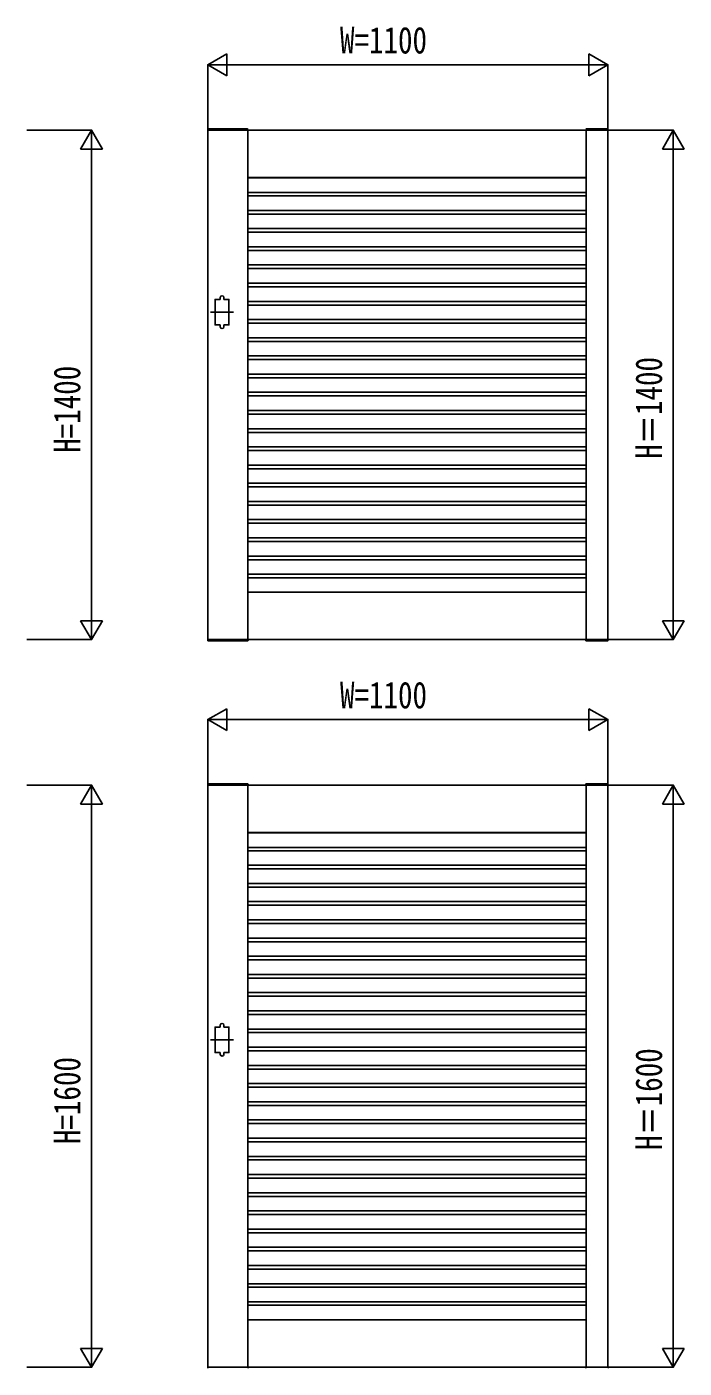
# Model space of a CAD drawing. Units: millimetres, scale not verified. Extents: x -10512 to 10512, y -7425 to 7425.
# Drawn here: x 2640 to 4448, y -715 to 2972 of the extents above; entities that cross this region are included whole.
import ezdxf
from ezdxf.enums import TextEntityAlignment as Align

# ---------------------------------------------------------------- set-up
doc = ezdxf.new("R2010")
doc.units = ezdxf.units.MM
doc.header["$LTSCALE"] = 30
doc.layers.add('0-3_YKK_A1', color=4, linetype='Continuous')
doc.layers.add('0-4_YKK_D', color=6, linetype='Continuous')
doc.styles.add('ＭＳ ゴシック', font='')
doc.styles.get('ＭＳ ゴシック').set_extended_font_data('MS Gothic')

msp = doc.modelspace()

# ---------------------------------------------------------------- linework, layer by layer
at = {"layer": '0-3_YKK_A1'}
for p, q in [((3137.18, 2690.05), (3137.05, 2687.5)), ((3137.05, 2687.5), (3248.05, 2687.5)), ((3137.55, 2687.5), (3137.55, 1287.5)), ((4237.55, 2687.5), (3137.55, 2687.5)), ((3138.18, 2691), (3246.92, 2691)), ((3247.55, 2687.5), (3247.55, 1287.5)), ((3247.92, 2690.05), (3248.05, 2687.5)), ((4177.18, 2690.05), (4177.05, 2687.5)), ((4238.05, 2687.5), (4177.05, 2687.5)), ((4177.55, 2687.5), (4177.55, 1287.5)), ((4236.92, 2691), (4178.18, 2691)), ((4237.55, 2687.5), (4237.55, 1287.5)), ((4237.92, 2690.05), (4238.05, 2687.5)), ((4177.55, 2557.5), (3247.55, 2557.5)), ((3247.55, 2556.4), (4177.55, 2556.4)), ((3247.55, 2516.4), (4177.55, 2516.4)), ((3247.55, 2507.2), (4177.55, 2507.2)), ((3247.55, 2467.2), (4177.55, 2467.2)), ((3247.55, 2457.2), (4177.55, 2457.2)), ((3247.55, 2417.2), (4177.55, 2417.2)), ((3247.55, 2407.2), (4177.55, 2407.2)), ((3247.55, 2367.2), (4177.55, 2367.2)), ((3247.55, 2357.2), (4177.55, 2357.2)), ((3247.55, 2317.2), (4177.55, 2317.2)), ((3247.55, 2307.2), (4177.55, 2307.2)), ((3247.55, 2267.2), (4177.55, 2267.2)), ((3247.55, 2257.2), (4177.55, 2257.2)), ((3171.55, 2222.5), (3171.55, 2227.5)), ((3181.55, 2222.5), (3181.55, 2227.5)), ((3247.55, 2217.2), (4177.55, 2217.2)), ((3208.05, 2187.5), (3145.05, 2187.5)), ((3247.55, 2207.2), (4177.55, 2207.2)), ((3171.55, 2152.5), (3171.55, 2147.5)), ((3181.55, 2152.5), (3181.55, 2147.5)), ((3247.55, 2167.2), (4177.55, 2167.2)), ((3247.55, 2157.2), (4177.55, 2157.2)), ((3247.55, 2117.2), (4177.55, 2117.2)), ((3247.55, 2107.2), (4177.55, 2107.2)), ((3247.55, 2067.2), (4177.55, 2067.2)), ((3247.55, 2057.2), (4177.55, 2057.2)), ((3247.55, 2017.2), (4177.55, 2017.2)), ((3247.55, 2007.2), (4177.55, 2007.2)), ((3247.55, 1967.2), (4177.55, 1967.2)), ((3247.55, 1957.2), (4177.55, 1957.2)), ((3247.55, 1917.2), (4177.55, 1917.2)), ((3247.55, 1907.2), (4177.55, 1907.2)), ((3247.55, 1867.2), (4177.55, 1867.2)), ((3247.55, 1857.2), (4177.55, 1857.2)), ((3247.55, 1817.2), (4177.55, 1817.2)), ((3247.55, 1807.2), (4177.55, 1807.2)), ((3247.55, 1767.2), (4177.55, 1767.2)), ((3247.55, 1757.2), (4177.55, 1757.2)), ((3247.55, 1717.2), (4177.55, 1717.2)), ((3247.55, 1707.2), (4177.55, 1707.2)), ((3247.55, 1667.2), (4177.55, 1667.2)), ((3247.55, 1657.2), (4177.55, 1657.2)), ((3247.55, 1617.2), (4177.55, 1617.2)), ((3247.55, 1607.2), (4177.55, 1607.2)), ((3247.55, 1567.2), (4177.55, 1567.2)), ((4177.55, 1557.2), (3247.55, 1557.2)), ((4177.55, 1517.2), (3247.55, 1517.2)), ((4177.55, 1507.2), (3247.55, 1507.2)), ((4177.55, 1467.2), (3247.55, 1467.2)), ((4177.55, 1457.7), (3247.55, 1457.7)), ((4177.55, 1418), (3247.55, 1418)), ((4177.55, 1417.5), (3247.55, 1417.5)), ((3137.05, 1287.5), (3248.05, 1287.5)), ((3137.18, 1284.95), (3137.05, 1287.5)), ((4237.55, 1287.5), (3137.55, 1287.5)), ((3138.18, 1284), (3246.92, 1284)), ((3247.92, 1284.95), (3248.05, 1287.5)), ((4238.05, 1287.5), (4177.05, 1287.5)), ((4177.18, 1284.95), (4177.05, 1287.5)), ((4236.92, 1284), (4178.18, 1284)), ((4237.92, 1284.95), (4238.05, 1287.5)), ((3137.18, 890.05), (3137.05, 887.5)), ((3137.05, 887.5), (3248.05, 887.5)), ((3137.55, 887.5), (3137.55, -712.5)), ((4237.55, 887.5), (3137.55, 887.5)), ((3138.18, 891), (3246.92, 891)), ((3247.55, 887.5), (3247.55, -712.5)), ((3247.92, 890.05), (3248.05, 887.5)), ((4177.18, 890.05), (4177.05, 887.5)), ((4238.05, 887.5), (4177.05, 887.5)), ((4177.55, 887.5), (4177.55, -712.5)), ((4236.92, 891), (4178.18, 891)), ((4237.55, 887.5), (4237.55, -712.5)), ((4237.92, 890.05), (4238.05, 887.5)), ((4177.55, 757.5), (3247.55, 757.5)), ((3247.55, 756.4), (4177.55, 756.4)), ((3247.55, 716.4), (4177.55, 716.4)), ((3247.55, 707.2), (4177.55, 707.2)), ((3247.55, 667.2), (4177.55, 667.2)), ((3247.55, 657.2), (4177.55, 657.2)), ((3247.55, 617.2), (4177.55, 617.2)), ((3247.55, 607.2), (4177.55, 607.2)), ((3247.55, 567.2), (4177.55, 567.2)), ((3247.55, 557.2), (4177.55, 557.2)), ((3247.55, 517.2), (4177.55, 517.2)), ((3247.55, 507.2), (4177.55, 507.2)), ((3247.55, 467.2), (4177.55, 467.2)), ((3247.55, 457.2), (4177.55, 457.2)), ((3247.55, 417.2), (4177.55, 417.2)), ((3247.55, 407.2), (4177.55, 407.2)), ((3247.55, 367.2), (4177.55, 367.2)), ((3247.55, 357.2), (4177.55, 357.2)), ((3247.55, 317.2), (4177.55, 317.2)), ((3247.55, 307.2), (4177.55, 307.2)), ((3247.55, 267.2), (4177.55, 267.2)), ((3171.55, 222.5), (3171.55, 227.5)), ((3181.55, 222.5), (3181.55, 227.5)), ((3247.55, 257.2), (4177.55, 257.2)), ((3208.05, 187.5), (3145.05, 187.5)), ((3247.55, 217.2), (4177.55, 217.2)), ((3247.55, 207.2), (4177.55, 207.2)), ((3171.55, 152.5), (3171.55, 147.5)), ((3181.55, 152.5), (3181.55, 147.5)), ((3247.55, 167.2), (4177.55, 167.2)), ((3247.55, 157.2), (4177.55, 157.2)), ((3247.55, 117.2), (4177.55, 117.2)), ((3247.55, 107.2), (4177.55, 107.2)), ((3247.55, 67.2), (4177.55, 67.2)), ((3247.55, 57.2), (4177.55, 57.2)), ((3247.55, 17.2), (4177.55, 17.2)), ((3247.55, 7.2), (4177.55, 7.2)), ((3247.55, -32.8), (4177.55, -32.8)), ((3247.55, -42.8), (4177.55, -42.8)), ((3247.55, -82.8), (4177.55, -82.8)), ((3247.55, -92.8), (4177.55, -92.8)), ((3247.55, -132.8), (4177.55, -132.8)), ((3247.55, -142.8), (4177.55, -142.8)), ((3247.55, -182.8), (4177.55, -182.8)), ((3247.55, -192.8), (4177.55, -192.8)), ((3247.55, -232.8), (4177.55, -232.8)), ((3247.55, -242.8), (4177.55, -242.8)), ((3247.55, -282.8), (4177.55, -282.8)), ((3247.55, -292.8), (4177.55, -292.8)), ((3247.55, -332.8), (4177.55, -332.8)), ((3247.55, -342.8), (4177.55, -342.8)), ((3247.55, -382.8), (4177.55, -382.8)), ((3247.55, -392.8), (4177.55, -392.8)), ((3247.55, -432.8), (4177.55, -432.8)), ((4177.55, -442.8), (3247.55, -442.8)), ((4177.55, -482.8), (3247.55, -482.8)), ((4177.55, -492.8), (3247.55, -492.8)), ((4177.55, -532.8), (3247.55, -532.8)), ((4177.55, -542.3), (3247.55, -542.3)), ((4177.55, -582), (3247.55, -582)), ((4177.55, -582.5), (3247.55, -582.5)), ((3137.05, -712.5), (3248.05, -712.5)), ((3137.18, -715.05), (3137.05, -712.5)), ((4237.55, -712.5), (3137.55, -712.5)), ((3247.92, -715.05), (3248.05, -712.5)), ((4238.05, -712.5), (4177.05, -712.5)), ((4177.18, -715.05), (4177.05, -712.5)), ((4237.92, -715.05), (4238.05, -712.5))]:
    msp.add_line(p, q, dxfattribs=at)
for points in [[(3171.55, 2222.5), (3157.55, 2222.5), (3157.55, 2152.5), (3171.55, 2152.5)], [(3181.55, 2152.5), (3195.55, 2152.5), (3195.55, 2222.5), (3181.55, 2222.5)], [(3171.55, 222.5), (3157.55, 222.5), (3157.55, 152.5), (3171.55, 152.5)], [(3181.55, 152.5), (3195.55, 152.5), (3195.55, 222.5), (3181.55, 222.5)]]:
    msp.add_lwpolyline(points, dxfattribs=at)
for centre, radius, start, end in [((3138.18, 2690), 1, 90, 177), ((3246.92, 2690), 1, 3, 90), ((4178.18, 2690), 1, 90, 177), ((4236.92, 2690), 1, 3, 90), ((3176.55, 2227.5), 5, 0, 180), ((3176.55, 2147.5), 5, 180, 0), ((3138.18, 1285), 1, 183, 270), ((3246.92, 1285), 1, 270, 357), ((4178.18, 1285), 1, 183, 270), ((4236.92, 1285), 1, 270, 357), ((3138.18, 890), 1, 90, 177), ((3246.92, 890), 1, 3, 90), ((4178.18, 890), 1, 90, 177), ((4236.92, 890), 1, 3, 90), ((3176.55, 227.5), 5, 0, 180), ((3176.55, 147.5), 5, 180, 0)]:
    msp.add_arc(centre, radius, start, end, dxfattribs=at)
at = {"layer": '0-4_YKK_D'}
for p, q in [((3137.55, 2867.5), (3189.51, 2897.5)), ((3189.51, 2837.5), (3189.51, 2897.5)), ((4237.55, 2867.5), (4185.59, 2897.5)), ((4185.59, 2897.5), (4185.59, 2837.5)), ((3137.55, 2689.5), (3137.55, 2868.5)), ((3137.55, 2867.5), (3189.51, 2837.5)), ((3137.55, 2867.5), (3241.47, 2867.5)), ((3197.55, 2867.5), (4177.55, 2867.5)), ((4237.55, 2867.5), (4133.63, 2867.5)), ((4237.55, 2867.5), (4185.59, 2837.5)), ((4237.55, 2689.5), (4237.55, 2868.5)), ((2639.55, 2687.5), (2818.55, 2687.5)), ((2817.55, 2687.5), (2787.55, 2635.54)), ((2817.55, 2687.5), (2847.55, 2635.54)), ((2817.55, 2687.5), (2817.55, 2583.58)), ((4239.55, 2687.5), (4418.55, 2687.5)), ((4417.55, 2687.5), (4387.55, 2635.54)), ((4417.55, 2687.5), (4447.55, 2635.54)), ((4417.55, 2687.5), (4417.55, 2583.58)), ((2787.55, 2635.54), (2847.55, 2635.54)), ((2817.55, 2627.5), (2817.55, 1347.5)), ((4387.55, 2635.54), (4447.55, 2635.54)), ((4417.55, 2627.5), (4417.55, 1347.5)), ((2817.55, 1287.5), (2817.55, 1391.42)), ((4417.55, 1287.5), (4417.55, 1391.42)), ((2817.55, 1287.5), (2787.55, 1339.46)), ((2847.55, 1339.46), (2787.55, 1339.46)), ((2817.55, 1287.5), (2847.55, 1339.46)), ((4417.55, 1287.5), (4387.55, 1339.46)), ((4447.55, 1339.46), (4387.55, 1339.46)), ((4417.55, 1287.5), (4447.55, 1339.46)), ((2639.55, 1287.5), (2818.55, 1287.5)), ((4239.55, 1287.5), (4418.55, 1287.5)), ((3137.55, 1067.5), (3189.51, 1097.5)), ((3189.51, 1037.5), (3189.51, 1097.5)), ((4237.55, 1067.5), (4185.59, 1097.5)), ((4185.59, 1097.5), (4185.59, 1037.5)), ((3137.55, 889.5), (3137.55, 1068.5)), ((3137.55, 1067.5), (3189.51, 1037.5)), ((3137.55, 1067.5), (3241.47, 1067.5)), ((3197.55, 1067.5), (4177.55, 1067.5)), ((4237.55, 1067.5), (4133.63, 1067.5)), ((4237.55, 1067.5), (4185.59, 1037.5)), ((4237.55, 889.5), (4237.55, 1068.5)), ((2639.55, 887.5), (2818.55, 887.5)), ((2817.55, 887.5), (2787.55, 835.54)), ((2817.55, 887.5), (2847.55, 835.54)), ((2817.55, 887.5), (2817.55, 783.58)), ((4239.55, 887.5), (4418.55, 887.5)), ((4417.55, 887.5), (4387.55, 835.54)), ((4417.55, 887.5), (4447.55, 835.54)), ((4417.55, 887.5), (4417.55, 783.58)), ((2787.55, 835.54), (2847.55, 835.54)), ((2817.55, 827.5), (2817.55, -652.5)), ((4387.55, 835.54), (4447.55, 835.54)), ((4417.55, 827.5), (4417.55, -652.5)), ((2817.55, -712.5), (2817.55, -608.58)), ((4417.55, -712.5), (4417.55, -608.58)), ((2817.55, -712.5), (2787.55, -660.54)), ((2847.55, -660.54), (2787.55, -660.54)), ((2817.55, -712.5), (2847.55, -660.54)), ((4417.55, -712.5), (4387.55, -660.54)), ((4447.55, -660.54), (4387.55, -660.54)), ((4417.55, -712.5), (4447.55, -660.54)), ((2639.55, -712.5), (2818.55, -712.5)), ((4239.55, -712.5), (4418.55, -712.5))]:
    msp.add_line(p, q, dxfattribs=at)

# ---------------------------------------------------------------- texts
at = {"layer": '0-4_YKK_D', "style": 'ＭＳ ゴシック', "width": 0.8}
for p in [(3500.88, 2876.5), (3500.88, 1076.5)]:
    msp.add_text('W=1100', height=73.31, dxfattribs=at).set_placement(p, align=Align.BOTTOM_LEFT)
for s, p in [('H=1400', (2808.55, 1800.83)), ('H＝1400', (4408.55, 1784.83)), ('H＝1600', (4408.55, -115.17)), ('H=1600', (2808.55, -99.17))]:
    msp.add_text(s, height=73.31, rotation=90, dxfattribs=at).set_placement(p, align=Align.BOTTOM_LEFT)

doc.saveas('drawing.dxf')
